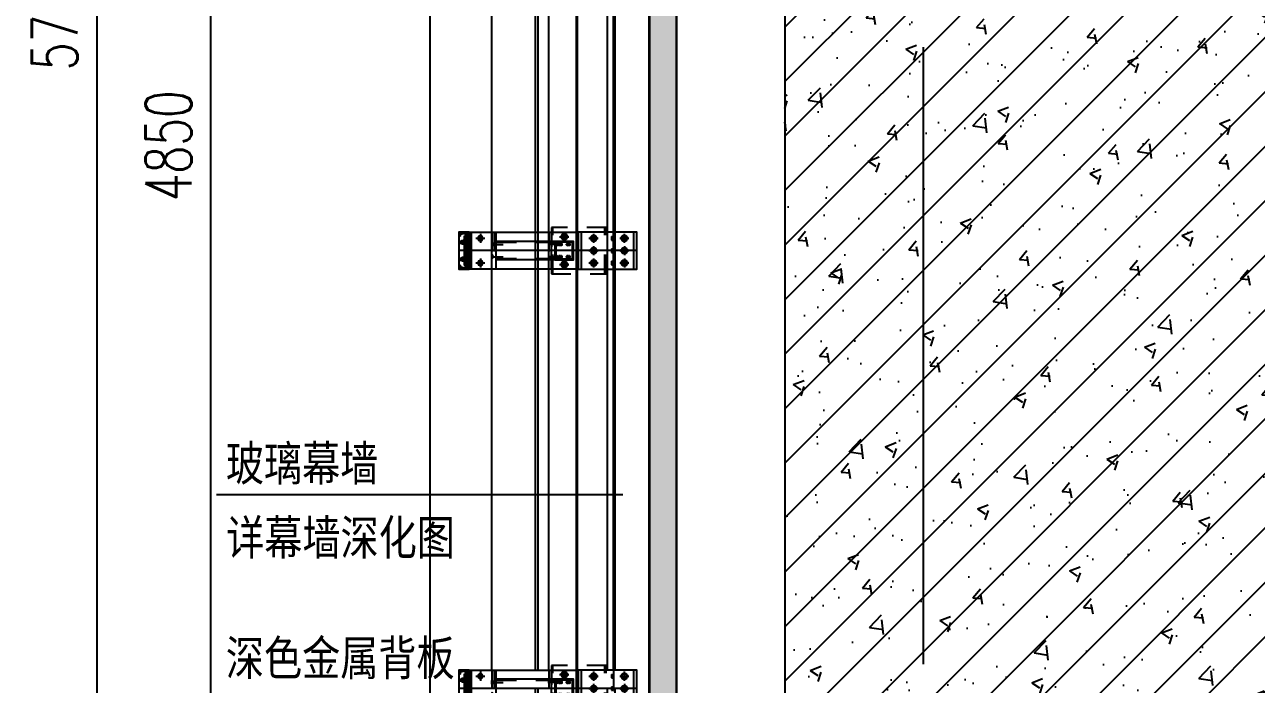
# Model space of a CAD drawing. Header units: millimetres. Extents: x 12351878 to 12381578, y 696206 to 738256.
# Drawn here: x 12373970 to 12377964, y 725312 to 727451 of the extents above; entities that cross this region are included whole.
import ezdxf

# ---------------------------------------------------------------- set-up
doc = ezdxf.new("R2010")
doc.units = ezdxf.units.MM
doc.header["$LTSCALE"] = 1000
for name, pattern in [('CENTER', [50.8, 31.75, -6.35, 6.35, -6.35]), ('CENTER2', [28.575, 19.05, -3.175, 3.175, -3.175]), ('DOTE', [2.42, 2, -0.2, 0.02, -0.2]), ('HIDDEN', [0.125, 0.0625, -0.0625])]:
    doc.linetypes.add(name, pattern=pattern)
for name, color, linetype in [('A-ANNO-DIMS', 3, 'Continuous'), ('A-WALL', 5, 'Continuous'), ('A-WALL-PATT', 8, 'Continuous'), ('ALUM', 1, 'Continuous'), ('DIM_LEAD', 3, 'Continuous'), ('DOTE', 16, 'DOTE'), ('ELASTOMER', 6, 'Continuous'), ('ELASTOMER-V', 241, 'Continuous'), ('ELASTROMER-V', 241, 'Continuous'), ('EXTRUSION-V', 141, 'Continuous'), ('EXTRUSION1', 4, 'Continuous'), ('EXTRUSION2', 133, 'Continuous'), ('FASTENER', 191, 'Continuous'), ('GRID', 8, 'CENTER'), ('INSUL', 8, 'HIDDEN'), ('PUB_TEXT', 7, 'Continuous'), ('SILICONE', 8, 'Continuous'), ('SUS-V', 201, 'Continuous'), ('SYMBOL', 7, 'Continuous'), ('型材断面填充', 254, 'Continuous'), ('铝板断面填充', 14, 'Continuous')]:
    doc.layers.add(name, color=color, linetype=linetype)
doc.styles.add('_TCH_DIM_T3', font='SIMPLEX', dxfattribs={"width": 0.705882, "bigfont": 'GBCBIG'})
doc.styles.add('宋体', font='', dxfattribs={"width": 0.65})
doc.styles.get('宋体').set_extended_font_data('SimSun')
doc.dimstyles.new('_TCH_ARCH&&50', dxfattribs={"dimtxt": 148.75, "dimasz": 50, "dimexe": 125, "dimexo": 150, "dimgap": 63.125, "dimtad": 1, "dimdec": 0, "dimzin": 0, "dimdsep": 46, "dimtxsty": '_TCH_DIM_T3', "dimblk": 'ARCHTICK', "dimcen": 0.09, "dimclrt": 7, "dimazin": 2, "dimtfac": 1, "dimtdec": 0, "dimtix": 1, "dimtmove": 2, "dimatfit": 3, "dimfxl": 0, "dimtolj": 1, "dimtzin": 0, "dimarcsym": 0})

# ---------------------------------------------------------------- blocks, each defined once
blk = doc.blocks.new('*U133')
at = {"linetype": 'CENTER2', "ltscale": 0.5}
blk.add_line((0, 5.7), (0, -13.7), dxfattribs=at)
at = {"color": 0, "linetype": 'ByBlock'}
blk.add_lwpolyline([(-0.7, 2.5), (-1.2, 3.6), (-3, 3.6, 0.414214), (-5.4, 1.2), (-5.4, 0), (5.4, 0), (5.4, 1.2, 0.414214), (3, 3.6), (1.2, 3.6), (0.7, 2.5)], format="xyb", close=True, dxfattribs=at)
blk = doc.blocks.new('*U167')
at = {"layer": 'ELASTOMER-V', "linetype": 'ByBlock'}
h = blk.add_hatch(dxfattribs=at)
h.set_pattern_fill('HONEY', color=256, scale=10, angle=90, style=0)
h.set_pattern_definition([(90, (777.9763, -18948.4055), (-1.082531755, 1.875), [1.25, -2.5]), (210, (777.9763, -18948.4055), (-1.082531755, -1.875), [1.25, -2.5]), (150, (777.9763, -18948.4055), (-2.16506351, -1e-12), [-2.5, 1.25])])
edge = h.paths.add_edge_path()
edge.add_arc((6, 11.7), 6, 0, 360)
at = {"layer": 'SILICONE'}
h = blk.add_hatch(dxfattribs=at)
h.set_pattern_fill('AR-SAND', color=256, angle=90, style=0)
h.set_pattern_definition([(127.5, (777.9763, -18948.4055), (-1.92682377, -0.06299336), [0, -1.52, 0, -1.7, 0, -1.625]), (97.5, (777.9763, -18948.4055), (-2.82214607, 1.7697767), [0, -0.82, 0, -1.37, 0, -0.525]), (57.5, (777.9763, -18949.6355), (-0.00565905, 3.11414186), [0, -0.5, 0, -1.8, 0, -2.35]), (47.5, (777.9763, -18949.6355), (-0.87767556, 3.0061266), [0, -0.25, 0, -1.18, 0, -1.35])])
edge = h.paths.add_edge_path()
edge.add_line((0, 11.7), (0, 0))
edge.add_arc((6, -13.7), 15, 66.3751, 113.6249, ccw=False)
edge.add_line((12, 0), (12, 11.7))
edge.add_arc((6, 11.7), 6, -180, 0, ccw=False)
at = {"layer": '铝板断面填充', "linetype": 'ByBlock'}
h = blk.add_hatch(color=256, dxfattribs=at)
h.dxf.hatch_style = 1
h.paths.add_polyline_path([(3424.2, 2), (3398.4, 2), (14, 2), (14, 22), (1, 22), (1, 20), (12, 20), (12, 0), (3398.4, 0), (3424.2, 0)])
at = {"layer": 'ALUM'}
blk.add_lwpolyline([(3424.2, 2), (3398.4, 2), (14, 2), (14, 22), (1, 22), (1, 20), (12, 20), (12, 0), (3398.4, 0), (3424.2, 0)], close=True, dxfattribs=at)
at = {"layer": 'ELASTOMER'}
blk.add_circle((6, 11.7), 6, dxfattribs=at)
at = {"layer": 'EXTRUSION2'}
blk.add_lwpolyline([(0, 42), (0, 22), (20, 22), (20, 25), (3, 25), (3, 42)], close=True, dxfattribs=at)
at = {"layer": 'SILICONE'}
blk.add_lwpolyline([(0, 11.7), (0, 0), (0, 0, -0.209138), (12, 0), (12, 11.7, -1), (0, 11.7)], format="xyb", dxfattribs=at)
at = {"layer": 'FASTENER', "xscale": -0.8333333333333337, "yscale": 0.8333333333333337, "zscale": 0.8333333333333337}
for p, rotation in [((3, 33.5), 269.9999999999745), ((6.5, 20), 180)]:
    blk.add_blockref('*U133', p, dxfattribs=dict(at, rotation=rotation))
blk = doc.blocks.new('*U166')
at = {"layer": 'INSUL'}
h = blk.add_hatch(dxfattribs=at)
h.set_pattern_fill('保温棉50', color=256, scale=4.298127, angle=90, pattern_type=2)
h.set_pattern_definition([(108.43495, (4.298, -84.82), (-85.962545, 223.502618), [27.1839, -244.6535]), (18.43495, (-81.664, -110.608), (171.92509, 68.770036), [81.5527, -190.2848]), (71.56505, (-4.298, -84.82), (6e-11, 34.385018), [27.1839, -244.6535]), (161.56505, (-4.298, -59.031), (-85.962545, 17.19251), [81.5527, -190.2848])])
h.paths.add_polyline_path([(0, -71.9), (86, -71.9), (86, 3352.2), (0, 3352.2)])
blk.add_lwpolyline([(0, -71.9), (86, -71.9), (86, 3352.2), (0, 3352.2)], close=True, dxfattribs=at)
blk = doc.blocks.new('M10.3')
at = {"color": 0, "linetype": 'ByBlock'}
blk.add_lwpolyline([(-4.6, 8), (-9.2, 0), (-4.6, -8), (4.6, -8), (9.2, 0), (4.6, 8)], close=True, dxfattribs=at)
blk.add_circle((0, 0), 8, dxfattribs=at)
blk = doc.blocks.new('M8.1')
at = {"color": 0, "linetype": 'ByBlock'}
blk.add_lwpolyline([(-3.8, 6.5), (-7.5, 0), (-3.8, -6.5), (3.8, -6.5), (7.5, 0), (3.8, 6.5)], close=True, dxfattribs=at)
for radius in [8, 6.5, 4]:
    blk.add_circle((0, 0), radius, dxfattribs=at)
at = {"color": 0, "linetype": 'HIDDEN'}
blk.add_arc((0, 0), 3, 68.0788, 18.9892, dxfattribs=at)
blk = doc.blocks.new('20211009-LC02')
at = {"layer": '型材断面填充', "linetype": 'ByBlock'}
h = blk.add_hatch(color=256, dxfattribs=at)
edge = h.paths.add_edge_path(flags=16)
edge.add_arc((41, -25.4), 0.5, 0, 69.8287, ccw=False)
edge.add_line((41.5, -25.4), (41.5, -26.5))
edge.add_arc((41, -26.5), 0.5, -90, 0, ccw=False)
edge.add_line((41, -27), (19, -27))
edge.add_arc((19, -26.5), 0.5, 180, 270, ccw=False)
edge.add_line((18.5, -26.5), (18.5, -25.4))
edge.add_arc((19, -25.4), 0.5, 110.1713, 180, ccw=False)
edge.add_arc((17, -20), 5.3, 290.1713, 402.0226)
edge.add_arc((20, -17.3), 1.25, 42.0226, 150)
edge.add_arc((20, -17.3), 1.25, 150, 222.0226)
edge.add_arc((17, -20), 2.8, 38.5196, 42.0226, ccw=False)
edge.add_line((19.2, -18.3), (19.1, -18.3))
edge.add_arc((17, -20), 2.65, 21.4804, 38.5196, ccw=False)
edge.add_line((19.5, -19), (19.6, -19))
edge.add_arc((17, -20), 2.8, -81.4804, 21.4804, ccw=False)
edge.add_line((17.4, -22.8), (17.4, -22.6))
edge.add_arc((17, -20), 2.65, 261.4804, 278.5196, ccw=False)
edge.add_line((16.6, -22.6), (16.6, -22.8))
edge.add_arc((17, -20), 2.8, 158.5196, 261.4804, ccw=False)
edge.add_line((14.4, -19), (14.5, -19))
edge.add_arc((17, -20), 2.65, 141.4804, 158.5196, ccw=False)
edge.add_line((14.9, -18.3), (14.8, -18.3))
edge.add_arc((17, -20), 2.8, 137.9774, 141.4804, ccw=False)
edge.add_arc((14, -17.3), 1.25, 317.9774, 390)
edge.add_arc((14, -17.3), 1.25, 30, 137.9774)
edge.add_arc((17, -20), 5.3, 137.9774, 249.8287)
edge.add_arc((15, -25.4), 0.5, 0, 69.8287, ccw=False)
edge.add_line((15.5, -25.4), (15.5, -26.5))
edge.add_arc((15, -26.5), 0.5, -90, 0, ccw=False)
edge.add_line((15, -27), (3.5, -27))
edge.add_arc((3.5, -26.5), 0.5, 180, 270, ccw=False)
edge.add_line((3, -26.5), (3, 26.5))
edge.add_arc((3.5, 26.5), 0.5, 90, 180, ccw=False)
edge.add_line((3.5, 27), (15, 27))
edge.add_arc((15, 26.5), 0.5, 0, 90, ccw=False)
edge.add_line((15.5, 26.5), (15.5, 25.4))
edge.add_arc((15, 25.4), 0.5, 290.1713, 360, ccw=False)
edge.add_arc((17, 20), 5.3, 110.1713, 222.0226)
edge.add_arc((14, 17.3), 1.25, 222.0226, 330)
edge.add_arc((14, 17.3), 1.25, 330, 402.0226)
edge.add_arc((17, 20), 2.8, 218.5196, 222.0226, ccw=False)
edge.add_line((14.8, 18.3), (14.9, 18.3))
edge.add_arc((17, 20), 2.65, 201.4804, 218.5196, ccw=False)
edge.add_line((14.5, 19), (14.4, 19))
edge.add_arc((17, 20), 2.8, 98.5196, 201.4804, ccw=False)
edge.add_line((16.6, 22.8), (16.6, 22.6))
edge.add_arc((17, 20), 2.65, 81.4804, 98.5196, ccw=False)
edge.add_line((17.4, 22.6), (17.4, 22.8))
edge.add_arc((17, 20), 2.8, -21.4804, 81.4804, ccw=False)
edge.add_line((19.6, 19), (19.5, 19))
edge.add_arc((17, 20), 2.65, 321.4804, 338.5196, ccw=False)
edge.add_line((19.1, 18.3), (19.2, 18.3))
edge.add_arc((17, 20), 2.8, 317.9774, 321.4804, ccw=False)
edge.add_arc((20, 17.3), 1.25, 137.9774, 210)
edge.add_arc((20, 17.3), 1.25, 210, 317.9774)
edge.add_arc((17, 20), 5.3, 317.9774, 429.8287)
edge.add_arc((19, 25.4), 0.5, 180, 249.8287, ccw=False)
edge.add_line((18.5, 25.4), (18.5, 26.5))
edge.add_arc((19, 26.5), 0.5, 90, 180, ccw=False)
edge.add_line((19, 27), (41, 27))
edge.add_arc((41, 26.5), 0.5, 0, 90, ccw=False)
edge.add_line((41.5, 26.5), (41.5, 25.4))
edge.add_arc((41, 25.4), 0.5, -69.8287, 0, ccw=False)
edge.add_arc((43, 20), 5.3, 110.1713, 222.0226)
edge.add_arc((40, 17.3), 1.25, 222.0226, 330)
edge.add_arc((40, 17.3), 1.25, 330, 402.0226)
edge.add_arc((43, 20), 2.8, 218.5196, 222.0226, ccw=False)
edge.add_line((40.8, 18.3), (40.9, 18.3))
edge.add_arc((43, 20), 2.65, 201.4804, 218.5196, ccw=False)
edge.add_line((40.5, 19), (40.4, 19))
edge.add_arc((43, 20), 2.8, 98.5196, 201.4804, ccw=False)
edge.add_line((42.6, 22.8), (42.6, 22.6))
edge.add_arc((43, 20), 2.65, 81.4804, 98.5196, ccw=False)
edge.add_line((43.4, 22.6), (43.4, 22.8))
edge.add_arc((43, 20), 2.8, -21.4804, 81.4804, ccw=False)
edge.add_line((45.6, 19), (45.5, 19))
edge.add_arc((43, 20), 2.65, 321.4804, 338.5196, ccw=False)
edge.add_line((45.1, 18.3), (45.2, 18.3))
edge.add_arc((43, 20), 2.8, 317.9774, 321.4804, ccw=False)
edge.add_arc((46, 17.3), 1.25, 137.9774, 210)
edge.add_arc((46, 17.3), 1.25, 210, 317.9774)
edge.add_arc((43, 20), 5.3, 317.9774, 429.8287)
edge.add_arc((45, 25.4), 0.5, 180, 249.8287, ccw=False)
edge.add_line((44.5, 25.4), (44.5, 26.5))
edge.add_arc((45, 26.5), 0.5, 90, 180, ccw=False)
edge.add_line((45, 27), (56.5, 27))
edge.add_arc((56.5, 26.5), 0.5, 0, 90, ccw=False)
edge.add_line((57, 26.5), (57, -26.5))
edge.add_arc((56.5, -26.5), 0.5, -90, 0, ccw=False)
edge.add_line((56.5, -27), (45, -27))
edge.add_arc((45, -26.5), 0.5, 180, 270, ccw=False)
edge.add_line((44.5, -26.5), (44.5, -25.4))
edge.add_arc((45, -25.4), 0.5, 110.1713, 180, ccw=False)
edge.add_arc((43, -20), 5.3, 290.1713, 402.0226)
edge.add_arc((46, -17.3), 1.25, 42.0226, 150)
edge.add_arc((46, -17.3), 1.25, 150, 222.0226)
edge.add_arc((43, -20), 2.8, 38.5196, 42.0226, ccw=False)
edge.add_line((45.2, -18.3), (45.1, -18.3))
edge.add_arc((43, -20), 2.65, 21.4804, 38.5196, ccw=False)
edge.add_line((45.5, -19), (45.6, -19))
edge.add_arc((43, -20), 2.8, -81.4804, 21.4804, ccw=False)
edge.add_line((43.4, -22.8), (43.4, -22.6))
edge.add_arc((43, -20), 2.65, 261.4804, 278.5196, ccw=False)
edge.add_line((42.6, -22.6), (42.6, -22.8))
edge.add_arc((43, -20), 2.8, 158.5196, 261.4804, ccw=False)
edge.add_line((40.4, -19), (40.5, -19))
edge.add_arc((43, -20), 2.65, 141.4804, 158.5196, ccw=False)
edge.add_line((40.9, -18.3), (40.8, -18.3))
edge.add_arc((43, -20), 2.8, 137.9774, 141.4804, ccw=False)
edge.add_arc((40, -17.3), 1.25, 317.9774, 390)
edge.add_arc((40, -17.3), 1.25, 30, 137.9774)
edge.add_arc((43, -20), 5.3, 137.9774, 249.8287)
h.paths.add_polyline_path([(0, 30), (60, 30), (60, -30), (0, -30)])
at = {"color": 0, "linetype": 'ByBlock'}
blk.add_lwpolyline([(0, 30), (60, 30), (60, -30), (0, -30)], close=True, dxfattribs=at)
blk.add_lwpolyline([(41.2, -25, -0.314477), (41.5, -25.4), (41.5, -26.5, -0.414214), (41, -27), (19, -27, -0.414214), (18.5, -26.5), (18.5, -25.4, -0.314477), (18.8, -25, 0.530878), (20.9, -16.5, 0.509401), (18.9, -16.7, 0.325029), (19.1, -18.1, -0.015286), (19.2, -18.3), (19.1, -18.3, -0.074485), (19.5, -19), (19.6, -19, -0.482132), (17.4, -22.8), (17.4, -22.6, -0.074485), (16.6, -22.6), (16.6, -22.8, -0.482132), (14.4, -19), (14.5, -19, -0.074485), (14.9, -18.3), (14.8, -18.3, -0.015286), (14.9, -18.1, 0.325029), (15.1, -16.7, 0.509401), (13.1, -16.5, 0.530878), (15.2, -25, -0.314477), (15.5, -25.4), (15.5, -26.5, -0.414214), (15, -27), (3.5, -27, -0.414214), (3, -26.5), (3, 26.5, -0.414214), (3.5, 27), (15, 27, -0.414214), (15.5, 26.5), (15.5, 25.4, -0.314477), (15.2, 25, 0.530878), (13.1, 16.5, 0.509401), (15.1, 16.7, 0.325029), (14.9, 18.1, -0.015286), (14.8, 18.3), (14.9, 18.3, -0.074485), (14.5, 19), (14.4, 19, -0.482132), (16.6, 22.8), (16.6, 22.6, -0.074485), (17.4, 22.6), (17.4, 22.8, -0.482132), (19.6, 19), (19.5, 19, -0.074485), (19.1, 18.3), (19.2, 18.3, -0.015286), (19.1, 18.1, 0.325029), (18.9, 16.7, 0.509401), (20.9, 16.5, 0.530878), (18.8, 25, -0.314477), (18.5, 25.4), (18.5, 26.5, -0.414214), (19, 27), (41, 27, -0.414214), (41.5, 26.5), (41.5, 25.4, -0.314477), (41.2, 25, 0.530878), (39.1, 16.5, 0.509401), (41.1, 16.7, 0.325029), (40.9, 18.1, -0.015286), (40.8, 18.3), (40.9, 18.3, -0.074485), (40.5, 19), (40.4, 19, -0.482132), (42.6, 22.8), (42.6, 22.6, -0.074485), (43.4, 22.6), (43.4, 22.8, -0.482132), (45.6, 19), (45.5, 19, -0.074485), (45.1, 18.3), (45.2, 18.3, -0.015286), (45.1, 18.1, 0.325029), (44.9, 16.7, 0.509401), (46.9, 16.5, 0.530878), (44.8, 25, -0.314477), (44.5, 25.4), (44.5, 26.5, -0.414214), (45, 27), (56.5, 27, -0.414214), (57, 26.5), (57, -26.5, -0.414214), (56.5, -27), (45, -27, -0.414214), (44.5, -26.5), (44.5, -25.4, -0.314477), (44.8, -25, 0.530878), (46.9, -16.5, 0.509401), (44.9, -16.7, 0.325029), (45.1, -18.1, -0.015286), (45.2, -18.3), (45.1, -18.3, -0.074485), (45.5, -19), (45.6, -19, -0.482132), (43.4, -22.8), (43.4, -22.6, -0.074485), (42.6, -22.6), (42.6, -22.8, -0.482132), (40.4, -19), (40.5, -19, -0.074485), (40.9, -18.3), (40.8, -18.3, -0.015286), (40.9, -18.1, 0.325029), (41.1, -16.7, 0.509401), (39.1, -16.5, 0.530878)], format="xyb", close=True, dxfattribs=at)
blk = doc.blocks.new('*U108')
at = {"linetype": 'CENTER2', "ltscale": 0.5}
blk.add_line((0, 5.7), (0, -26.6), dxfattribs=at)
at = {"color": 0, "linetype": 'ByBlock'}
blk.add_lwpolyline([(-0.7, 2.5), (-1.2, 3.6), (-3, 3.6, 0.414214), (-5.4, 1.2), (-5.4, 0), (5.4, 0), (5.4, 1.2, 0.414214), (3, 3.6), (1.2, 3.6), (0.7, 2.5)], format="xyb", close=True, dxfattribs=at)
blk = doc.blocks.new('*U109')
at = {"linetype": 'CENTER2', "ltscale": 0.5}
blk.add_line((0, 0), (0, -36.6), dxfattribs=at)
at = {"color": 0, "linetype": 'ByBlock'}
for p, q in [((6, -0.3), (-6, -0.3)), ((-3, -3.3), (3, -3.3)), ((-2.3, -0.3), (-2.3, -2.2)), ((-2.3, -2.2), (0, -3.3)), ((-1.2, -0.3), (-1.2, -2.2)), ((2.3, -2.2), (0, -3.3)), ((1.2, -0.3), (1.2, -2.2)), ((2.3, -0.3), (2.3, -2.2))]:
    blk.add_line(p, q, dxfattribs=at)
blk.add_lwpolyline([(-3, -3.3), (-3, -3.3), (-6, -0.3), (-6, 0), (6, 0), (6, -0.3), (3, -3.3), (3, -3.3)], dxfattribs=at)
for centre, radius, start, end in [((-1.7, -0.7), 1.66, 249.6049, 290.3951), ((0, 1.2), 3.63, 251.4717, 288.5283), ((1.7, -0.7), 1.66, 249.6049, 290.3951)]:
    blk.add_arc(centre, radius, start, end, dxfattribs=at)
blk = doc.blocks.new('M6.2')
at = {"color": 0, "linetype": 'ByBlock'}
for p, q in [((-5.8, 3.2), (-5.8, 0)), ((-5.8, 0), (5.8, 0)), ((-4.3, 4), (4.3, 4)), ((-2.9, 3.2), (-2.9, 0)), ((2.9, 3.2), (2.9, 0)), ((5.8, 3.2), (5.8, 0))]:
    blk.add_line(p, q, dxfattribs=at)
for centre, radius, start, end in [((-4.3, 2.3), 1.7, 32.0046, 147.9954), ((0, -1.6), 5.61, 59.0209, 120.9791), ((4.3, 2.3), 1.7, 32.0046, 147.9954)]:
    blk.add_arc(centre, radius, start, end, dxfattribs=at)
blk = doc.blocks.new('M6.7')
at = {"color": 0, "linetype": 'ByBlock'}
for p, q in [((-5.8, 8.5), (-5.8, 4)), ((-4.3, 9.3), (4.3, 9.3)), ((-4.3, 3.2), (4.3, 3.2)), ((-3, 14), (-2, 15)), ((-3, 14), (-3, 9.3)), ((-3, 14), (3, 14)), ((-2.9, 8.5), (-2.9, 4)), ((2, 15), (-2, 15)), ((-1.2, 1.6), (0, 3.2)), ((0, 1.6), (1.2, 3.2)), ((2, 15), (3, 14)), ((2.9, 8.5), (2.9, 4)), ((3, 14), (3, 9.3)), ((5.8, 8.5), (5.8, 4))]:
    blk.add_line(p, q, dxfattribs=at)
at = {"color": 0, "linetype": 'HIDDEN'}
for p, q in [((-2, 15), (-2, 9.3)), ((2, 15), (2, 9.3))]:
    blk.add_line(p, q, dxfattribs=at)
at = {"color": 0, "linetype": 'ByBlock'}
for points in [[(-6, 1.6), (6, 1.6), (6, 0), (-6, 0), (-6, 1.6)], [(-4.6, 3.2), (4.6, 3.2), (4.6, 1.6), (-4.6, 1.6), (-4.6, 3.2)]]:
    blk.add_lwpolyline(points, dxfattribs=at)
for centre, radius, start, end in [((-4.3, 7.6), 1.7, 32.0046, 147.9954), ((-4.3, 4.9), 1.7, 212.0046, 327.9954), ((0, 3.7), 5.61, 59.0209, 120.9791), ((0, 8.8), 5.61, 239.0209, 300.9791), ((4.3, 7.6), 1.7, 32.0046, 147.9954), ((4.3, 4.9), 1.7, 212.0046, 327.9954)]:
    blk.add_arc(centre, radius, start, end, dxfattribs=at)
blk = doc.blocks.new('*U99')
at = {"layer": 'GRID'}
blk.add_line((0, -6.6), (0, 33.2), dxfattribs=at)
at = {"color": 0, "linetype": 'ByBlock'}
blk.add_blockref('M6.7', (0, 15.5), dxfattribs=at)
at = {"color": 0, "linetype": 'ByBlock', "xscale": -1, "rotation": 180}
blk.add_blockref('M6.2', (0, 0), dxfattribs=at)
blk = doc.blocks.new('20221223-AZM01')
at = {"layer": '型材断面填充', "linetype": 'ByBlock'}
h = blk.add_hatch(color=256, dxfattribs=at)
edge = h.paths.add_edge_path()
edge.add_arc((-552.1, -59.7), 0.3, 270, 360)
edge.add_line((-551.8, -59.7), (-551.8, -58.8))
edge.add_arc((-552.3, -58.8), 0.5, 0, 70)
edge.add_line((-552.1, -58.4), (-554.4, -57.5))
edge.add_arc((-554.5, -57.7), 0.2, 70, 90)
edge.add_line((-554.5, -57.5), (-555.1, -57.5))
edge.add_arc((-555.1, -58), 0.5, 90, 135)
edge.add_line((-555.4, -57.6), (-556.2, -58.4))
edge.add_arc((-556.4, -58.3), 0.2, 270, 315, ccw=False)
edge.add_line((-556.4, -58.5), (-563.8, -58.5))
edge.add_arc((-563.8, -58.7), 0.2, 90, 118.955)
edge.add_arc((-564.4, -57.7), 1, 241.045, 298.955, ccw=False)
edge.add_arc((-565, -58.7), 0.2, 61.045, 90)
edge.add_line((-565, -58.5), (-574.8, -58.5))
edge.add_arc((-574.8, -58), 0.5, 180, 270, ccw=False)
edge.add_line((-575.3, -58), (-575.3, -49.3))
edge.add_arc((-574.8, -49.3), 0.5, 90, 180, ccw=False)
edge.add_line((-574.8, -48.8), (-572.8, -48.8))
edge.add_line((-572.8, -48.8), (-571.8, -48.3))
edge.add_arc((-572.3, -48.3), 0.5, 0, 90)
edge.add_line((-572.3, -47.8), (-574.8, -47.8))
edge.add_arc((-574.8, -47.3), 0.5, 180, 270, ccw=False)
edge.add_line((-575.3, -47.3), (-575.3, 47.3))
edge.add_arc((-574.8, 47.3), 0.5, 90, 180, ccw=False)
edge.add_line((-574.8, 47.8), (-572.3, 47.8))
edge.add_arc((-572.3, 48.3), 0.5, 270, 360)
edge.add_line((-571.8, 48.3), (-572.8, 48.8))
edge.add_line((-572.8, 48.8), (-574.8, 48.8))
edge.add_arc((-574.8, 49.3), 0.5, 180, 270, ccw=False)
edge.add_line((-575.3, 49.3), (-575.3, 58))
edge.add_arc((-574.8, 58), 0.5, 90, 180, ccw=False)
edge.add_line((-574.8, 58.5), (-565, 58.5))
edge.add_arc((-565, 58.7), 0.2, 270, 298.955)
edge.add_arc((-564.4, 57.6), 1, 61.045, 118.955, ccw=False)
edge.add_arc((-563.8, 58.7), 0.2, 241.045, 270)
edge.add_line((-563.8, 58.5), (-556.4, 58.5))
edge.add_arc((-556.4, 58.3), 0.2, 45, 90, ccw=False)
edge.add_line((-556.2, 58.4), (-555.4, 57.6))
edge.add_arc((-555.1, 58), 0.5, 225, 270)
edge.add_line((-555.1, 57.5), (-554.5, 57.5))
edge.add_arc((-554.5, 57.7), 0.2, 270, 290)
edge.add_line((-554.4, 57.5), (-552.1, 58.4))
edge.add_arc((-552.3, 58.8), 0.5, 290, 360)
edge.add_line((-551.8, 58.8), (-551.8, 59.7))
edge.add_arc((-552.1, 59.7), 0.3, 0, 90)
edge.add_line((-552.1, 60), (-576.8, 60))
edge.add_line((-576.8, 60), (-576.8, -60))
edge.add_line((-576.8, -60), (-552.1, -60))
h = blk.add_hatch(color=256, dxfattribs=at)
edge = h.paths.add_edge_path()
edge.add_line((-553.8, 57.5), (-552.4, 58))
edge.add_arc((-552.3, 57.6), 0.5, 0, 110, ccw=False)
edge.add_line((-551.8, 57.6), (-551.8, -57.6))
edge.add_arc((-552.3, -57.6), 0.5, -110, 0, ccw=False)
edge.add_line((-552.4, -58), (-553.8, -57.5))
edge.add_arc((-554, -58), 0.5, 70, 90)
edge.add_line((-554, -57.5), (-555.1, -57.5))
edge.add_arc((-555.1, -58), 0.5, 90, 135)
edge.add_line((-555.4, -57.6), (-555.8, -58.1))
edge.add_arc((-556.2, -57.7), 0.5, 270, 315, ccw=False)
edge.add_line((-556.2, -58.2), (-557.4, -58.2))
edge.add_arc((-557.4, -57.7), 0.5, 251.8948, 270, ccw=False)
edge.add_line((-557.5, -58.2), (-574.4, -52.7))
edge.add_arc((-574.3, -52.2), 0.5, 180, 251.8948, ccw=False)
edge.add_line((-574.8, -52.2), (-574.8, -49.3))
edge.add_arc((-574.3, -49.3), 0.5, 90, 180, ccw=False)
edge.add_line((-574.3, -48.8), (-573.3, -48.8))
edge.add_arc((-573.3, -49.1), 0.263, -90, 90, ccw=False)
edge.add_line((-573.3, -49.4), (-573.3, -51.1))
edge.add_arc((-572.8, -51.1), 0.5, 180, 251.8948)
edge.add_line((-572.9, -51.6), (-559.4, -56))
edge.add_arc((-559.3, -55.5), 0.5, 251.8948, 270)
edge.add_line((-559.3, -56), (-555.3, -56))
edge.add_arc((-555.3, -55.5), 0.5, 270, 360)
edge.add_line((-554.8, -55.5), (-554.8, 55.5))
edge.add_arc((-555.3, 55.5), 0.5, 0, 90)
edge.add_line((-555.3, 56), (-559.3, 56))
edge.add_arc((-559.3, 55.5), 0.5, 90, 108.0973)
edge.add_line((-559.4, 56), (-573.3, 51.5))
edge.add_line((-573.3, 51.5), (-573.3, 49.4))
edge.add_arc((-573.3, 49.1), 0.263, -90, 90, ccw=False)
edge.add_line((-573.3, 48.8), (-574.3, 48.8))
edge.add_arc((-574.3, 49.3), 0.5, 180, 270, ccw=False)
edge.add_line((-574.8, 49.3), (-574.8, 52.5))
edge.add_line((-574.8, 52.5), (-557.5, 58.2))
edge.add_arc((-557.4, 57.7), 0.5, 90, 108.0973, ccw=False)
edge.add_line((-557.4, 58.2), (-556.2, 58.2))
edge.add_arc((-556.2, 57.7), 0.5, 45, 90, ccw=False)
edge.add_line((-555.8, 58.1), (-555.4, 57.6))
edge.add_arc((-555.1, 58), 0.5, 225, 270)
edge.add_line((-555.1, 57.5), (-554, 57.5))
edge.add_arc((-554, 58), 0.5, 270, 290)
for points in [[(-550.8, -60), (-542.8, -60), (-542.8, 60), (-550.8, 60)], [(-537.3, 60), (-536.3, 60), (-536.3, -60), (-537.3, -60)]]:
    blk.add_hatch(color=256, dxfattribs=at).paths.add_polyline_path(points)
at = {"layer": 'ELASTROMER-V'}
for p, q in [((-550.8, 60, 0), (-551.8, 60, 0)), ((-551.8, 60, 0), (-551.8, -60, 0)), ((-550.8, -60, 0), (-550.8, 60, 0)), ((-551.8, -60, 0), (-550.8, -60, 0))]:
    blk.add_line(p, q, dxfattribs=at)
at = {"layer": 'EXTRUSION-V', "linetype": 'HIDDEN'}
for p, q in [((-470, 60, 0), (-470, -60, 0)), ((-462, 60, 0), (-462, -60, 0)), ((-328.1, -60, 0), (-328.1, 60, 0)), ((-320, -60, 0), (-320, 60, 0)), ((-285, 60, 0), (-285, -60, 0)), ((-95, -60), (-95, 60)), ((-75, 60, 0), (-75, -60, 0)), ((-70, -60, 0), (-70, 60)), ((-265, 26.5, 0), (-457, 26.5, 0)), ((-265, -26.5, 0), (-457, -26.5, 0))]:
    blk.add_line(p, q, dxfattribs=at)
at = {"layer": 'EXTRUSION-V'}
for p, q in [((-457, 60, 0), (-457, -60, 0)), ((-277.5, 60, 0), (-277.5, -60, 0)), ((-265, 30, 0), (-457, 30, 0)), ((-265, -30, 0), (-457, -30, 0))]:
    blk.add_line(p, q, dxfattribs=at)
at = {"layer": 'EXTRUSION-V', "elevation": 0}
blk.add_lwpolyline([(-542.8, 60), (-195, 60), (-195, -60), (-542.8, -60)], dxfattribs=at)
at = {"layer": 'EXTRUSION1'}
blk.add_line((-550.8, 60, 0), (-550.8, -60, 0), dxfattribs=at)
at = {"layer": 'EXTRUSION1', "elevation": 0}
blk.add_lwpolyline([(-552.1, -60, 0.414214), (-551.8, -59.7), (-551.8, -58.8, 0.315299), (-552.1, -58.4), (-554.4, -57.5, 0.087489), (-554.5, -57.5), (-555.1, -57.5, 0.198912), (-555.4, -57.6), (-556.2, -58.4, -0.198912), (-556.4, -58.5), (-563.8, -58.5, 0.127017), (-563.9, -58.5, -0.258199), (-564.9, -58.5, 0.127017), (-565, -58.5), (-574.8, -58.5, -0.414214), (-575.3, -58), (-575.3, -49.3, -0.414214), (-574.8, -48.8), (-572.8, -48.8), (-571.8, -48.3), (-571.8, -48.3, 0.414214), (-572.3, -47.8), (-574.8, -47.8, -0.414214), (-575.3, -47.3), (-575.3, 47.3, -0.414214), (-574.8, 47.8), (-572.3, 47.8, 0.414214), (-571.8, 48.3), (-572.8, 48.8), (-574.8, 48.8, -0.414214), (-575.3, 49.3), (-575.3, 58, -0.414214), (-574.8, 58.5), (-565, 58.5, 0.127017), (-564.9, 58.5, -0.258199), (-563.9, 58.5, 0.127017), (-563.8, 58.5), (-556.4, 58.5, -0.198912), (-556.2, 58.4), (-555.4, 57.6, 0.198912), (-555.1, 57.5), (-554.5, 57.5, 0.087489), (-554.4, 57.5), (-552.1, 58.4, 0.315299), (-551.8, 58.8), (-551.8, 59.7, 0.414214), (-552.1, 60), (-576.8, 60), (-576.8, -60)], format="xyb", close=True, dxfattribs=at)
for points in [[(-550.8, -60), (-542.8, -60), (-542.8, 60), (-550.8, 60)], [(-537.3, 60), (-536.3, 60), (-536.3, -60), (-537.3, -60)]]:
    blk.add_lwpolyline(points, close=True, dxfattribs=at)
at = {"layer": 'EXTRUSION2'}
for p, q in [((-180, 60, 0), (-180, -60)), ((-10, 60, 0), (-10, -60))]:
    blk.add_line(p, q, dxfattribs=at)
at = {"layer": 'EXTRUSION2', "elevation": 0}
blk.add_lwpolyline([(-553.8, 57.5), (-552.4, 58, -0.520567), (-551.8, 57.6), (-551.8, -57.6, -0.520567), (-552.4, -58), (-553.8, -57.5, 0.087489), (-554, -57.5), (-555.1, -57.5, 0.198912), (-555.4, -57.6), (-555.8, -58.1, -0.198912), (-556.2, -58.2), (-557.4, -58.2, -0.079164), (-557.5, -58.2), (-574.4, -52.7, -0.324412), (-574.8, -52.2), (-574.8, -49.3, -0.414214), (-574.3, -48.8), (-573.3, -48.8, -1), (-573.3, -49.4), (-573.3, -51.1, 0.324412), (-572.9, -51.6), (-559.4, -56, 0.079164), (-559.3, -56), (-555.3, -56, 0.414214), (-554.8, -55.5), (-554.8, 55.5, 0.414214), (-555.3, 56), (-559.3, 56, 0.079129), (-559.4, 56), (-573.3, 51.5), (-573.3, 49.4, -1), (-573.3, 48.8), (-574.3, 48.8, -0.414214), (-574.8, 49.3), (-574.8, 52.5), (-557.5, 58.2, -0.079129), (-557.4, 58.2), (-556.2, 58.2, -0.198912), (-555.8, 58.1), (-555.4, 57.6, 0.198912), (-555.1, 57.5), (-554, 57.5, 0.087489)], format="xyb", close=True, dxfattribs=at)
blk.add_lwpolyline([(-558.3, 47.5), (-554.8, 47.5), (-554.8, -47.5), (-558.3, -47.5)], close=True, dxfattribs=at)
at = {"layer": 'EXTRUSION2'}
blk.add_lwpolyline([(-190, -60), (0, -60), (0, 60), (-190, 60)], close=True, dxfattribs=at)
at = {"layer": 'FASTENER', "linetype": 'HIDDEN'}
for p, q in [((-82.2, 44.3, 0), (-82.2, 35.7, 0)), ((-81.4, 45.8, 0), (-78.2, 45.8, 0)), ((-81.4, 42.9, 0), (-78.2, 42.9, 0)), ((-78.2, 45.8, 0), (-78.2, 34.2, 0)), ((-76.6, 41.2, 0), (-78.2, 40, 0)), ((-76.6, 40, 0), (-78.2, 38.8, 0)), ((-82.2, 4.3, 0), (-82.2, -4.3, 0)), ((-81.4, 37.1, 0), (-78.2, 37.1, 0)), ((-81.4, 34.2, 0), (-78.2, 34.2, 0)), ((-81.4, 5.8, 0), (-78.2, 5.8, 0)), ((-81.4, 2.9, 0), (-78.2, 2.9, 0)), ((-78.2, 5.8, 0), (-78.2, -5.8, 0)), ((-76.6, 1.2, 0), (-78.2, 0, 0)), ((-76.6, 0, 0), (-78.2, -1.2, 0)), ((-82.2, -35.7, 0), (-82.2, -44.3, 0)), ((-81.4, -2.9, 0), (-78.2, -2.9, 0)), ((-81.4, -5.8, 0), (-78.2, -5.8, 0)), ((-81.4, -34.2, 0), (-78.2, -34.2, 0)), ((-81.4, -37.1, 0), (-78.2, -37.1, 0)), ((-78.2, -34.2, 0), (-78.2, -45.8, 0)), ((-76.6, -38.8, 0), (-78.2, -40, 0)), ((-81.4, -42.9, 0), (-78.2, -42.9, 0)), ((-81.4, -45.8, 0), (-78.2, -45.8, 0)), ((-76.6, -40, 0), (-78.2, -41.2, 0))]:
    blk.add_line(p, q, dxfattribs=at)
at = {"layer": 'FASTENER', "elevation": 0}
for points in [[(-239.6, 53), (-244.2, 45), (-239.6, 37), (-230.4, 37), (-225.8, 45), (-230.4, 53)], [(-144.6, 32), (-149.2, 40), (-144.6, 48), (-135.4, 48), (-130.8, 40), (-135.4, 32)], [(-144.6, -8), (-149.2, 0), (-144.6, 8), (-135.4, 8), (-130.8, 0), (-135.4, -8)], [(-239.6, -53), (-244.2, -45), (-239.6, -37), (-230.4, -37), (-225.8, -45), (-230.4, -53)], [(-144.6, -48), (-149.2, -40), (-144.6, -32), (-135.4, -32), (-130.8, -40), (-135.4, -48)]]:
    blk.add_lwpolyline(points, close=True, dxfattribs=at)
at = {"layer": 'FASTENER', "linetype": 'HIDDEN', "elevation": 0}
for points in [[(-78.2, 44.7), (-78.2, 35.3), (-76.6, 35.3), (-76.6, 44.7), (-78.2, 44.7)], [(-76.6, 46), (-76.6, 34), (-75, 34), (-75, 46), (-76.6, 46)], [(-78.2, 4.7), (-78.2, -4.7), (-76.6, -4.7), (-76.6, 4.7), (-78.2, 4.7)], [(-76.6, 6), (-76.6, -6), (-75, -6), (-75, 6), (-76.6, 6)], [(-78.2, -35.3), (-78.2, -44.7), (-76.6, -44.7), (-76.6, -35.3), (-78.2, -35.3)], [(-76.6, -34), (-76.6, -46), (-75, -46), (-75, -34), (-76.6, -34)]]:
    blk.add_lwpolyline(points, dxfattribs=at)
at = {"layer": 'FASTENER'}
for centre, radius in [((-235, 45, 0), 10), ((-235, 45, 0), 8), ((-235, 45, 0), 5), ((-140, 40, 0), 10), ((-140, 40, 0), 8), ((-140, 40, 0), 5), ((-40, 40, 0), 10), ((-140, 0, 0), 10), ((-140, 0, 0), 8), ((-140, 0, 0), 5), ((-40, 0, 0), 10), ((-235, -45, 0), 10), ((-235, -45, 0), 8), ((-140, -40, 0), 10), ((-140, -40, 0), 8), ((-140, -40, 0), 5), ((-40, -40, 0), 10), ((-235, -45, 0), 5)]:
    blk.add_circle(centre, radius, dxfattribs=at)
at = {"layer": 'FASTENER', "linetype": 'HIDDEN'}
for centre, radius, start, end in [((-235, 45, 0), 4, 162, 104.7572), ((-140, 40, 0), 4, 255.2428, 198), ((-80.5, 44.3, 0), 1.7, 122.0046, 237.9954), ((-76.6, 40, 0), 5.61, 149.0209, 210.9791), ((-140, 0, 0), 4, 255.2428, 198), ((-80.5, 35.7, 0), 1.7, 122.0046, 237.9954), ((-80.5, 4.3, 0), 1.7, 122.0046, 237.9954), ((-76.6, 0, 0), 5.61, 149.0209, 210.9791), ((-140, -40, 0), 4, 255.2428, 198), ((-80.5, -4.3, 0), 1.7, 122.0046, 237.9954), ((-80.5, -35.7, 0), 1.7, 122.0046, 237.9954), ((-76.6, -40, 0), 5.61, 149.0209, 210.9791), ((-235, -45, 0), 4, 255.2428, 198), ((-80.5, -44.3, 0), 1.7, 122.0046, 237.9954)]:
    blk.add_arc(centre, radius, start, end, dxfattribs=at)
at = {"layer": 'GRID'}
for p, q in [((-521.7, 40, 0), (-492, 40, 0)), ((-506.9, 54.8, 0), (-506.9, 25.2, 0)), ((-249.8, 45, 0), (-220.2, 45, 0)), ((-235, 30.2, 0), (-235, 59.8, 0)), ((-154.8, 40, 0), (-125.2, 40, 0)), ((-140, 54.8, 0), (-140, 25.2, 0)), ((-54.8, 40, 0), (-25.2, 40, 0)), ((-40, 25.2, 0), (-40, 54.8, 0)), ((0, 0), (-576.8, 0, 0)), ((-154.8, 0, 0), (-125.2, 0, 0)), ((-140, 14.8, 0), (-140, -14.8, 0)), ((-54.8, 0, 0), (-25.2, 0, 0)), ((-40, 14.8, 0), (-40, -14.8, 0)), ((-506.9, -25.2, 0), (-506.9, -54.8, 0)), ((-235, -30.2, 0), (-235, -59.8, 0)), ((-140, -25.2, 0), (-140, -54.8, 0)), ((-40, -25.2, 0), (-40, -54.8, 0)), ((-521.7, -40, 0), (-492, -40, 0)), ((-249.8, -45, 0), (-220.2, -45, 0)), ((-154.8, -40, 0), (-125.2, -40, 0)), ((-54.8, -40, 0), (-25.2, -40, 0))]:
    blk.add_line(p, q, dxfattribs=at)
at = {"layer": 'SUS-V', "linetype": 'HIDDEN'}
for p, q in [((-272, -75), (-272, 75)), ((-103, -75), (-103, 75))]:
    blk.add_line(p, q, dxfattribs=at)
blk.add_lwpolyline([(-276, -75), (-99, -75), (-99, 75), (-276, 75)], close=True, dxfattribs=at)
at = {"layer": 'EXTRUSION1', "xscale": -1, "rotation": 180}
blk.add_blockref('20211009-LC02', (-265, 0, 0), dxfattribs=at)
at = {"layer": 'FASTENER', "xscale": -1}
for name, p, rotation in [('M8.1', (-506.9, 40, 0), 180), ('*U108', (-262, 20, 0), 270), ('M10.3', (-40, 0, 0), 270), ('*U99', (-542.8, -27.5, 0), 89.99999999995971), ('M8.1', (-506.9, -40, 0), 180), ('*U109', (-469.3, -20, 0), 90), ('*U108', (-262, -20, 0), 270), ('M10.3', (-40, -40, 0), 270)]:
    blk.add_blockref(name, p, dxfattribs=dict(at, rotation=rotation))
at = {"layer": 'FASTENER'}
for name, p, rotation in [('M10.3', (-40, 40, 0), 270), ('*U99', (-542.8, 27.5, 0), 90), ('*U109', (-469.3, 20, 0), 90)]:
    blk.add_blockref(name, p, dxfattribs=dict(at, rotation=rotation))
blk = doc.blocks.new('gyqs05')
at = {"layer": 'A-WALL-PATT'}
h = blk.add_hatch(dxfattribs=at)
h.set_pattern_fill('钢筋混凝土', color=256, scale=50, style=0)
h.set_pattern_definition([(45, (-12372697.5, -705372.93), (-88.3883476, 88.3883476), []), (50, (-12372697.5, -705372.93), (358.630091, -31.3760675), [37.5, -412.5]), (355, (-12372697.5, -705372.93), (-69.375667, 376.096067), [30, -330]), (100.4514, (-12372667.6, -705375.54), (289.254691, 344.719771), [31.870095, -350.571056]), (46.1842, (-12372697.5, -705272.93), (533.620524, -82.759507), [56.25, -618.75]), (96.6356, (-12372653.03, -705279.8), (467.331353, 487.058935), [47.805144, -525.8565]), (351.1842, (-12372697.5, -705272.93), (467.330973, 487.0593), [45, -495]), (21, (-12372647.5, -705297.93), (298.453526, -201.309445), [37.5, -412.5]), (326, (-12372647.5, -705297.93), (121.657666, 362.575023), [30, -330]), (71.4514, (-12372622.63, -705314.7), (420.111314, 161.265248), [31.870095, -350.571056]), (37.5, (-12372697.5, -705372.93), (6.0799277, 166.4469269), [0, -326, 0, -335, 0, -331.25]), (7.5, (-12372697.5, -705372.93), (131.5347687, 197.205856), [0, -191, 0, -318.5, 0, -126.25]), (327.5, (-12372809, -705372.93), (266.9112181, -11.2774359), [0, -125, 0, -390, 0, -517.5]), (317.5, (-12372859, -705372.93), (291.5930847, 50.052491), [0, -162.5, 0, -259, 0, -367.5])])
h.paths.add_polyline_path([(3737, 504.7), (5337, 504.7), (5337, 2560.6), (6790.5, 2560.6), (6790.5, 2710.6), (5337, 2710.6), (5337, 6204.7), (3737, 6202.3), (3737, 2560.6), (3487, 2560.6), (3487, 2310.6), (3737, 2310.6)])
at = {"layer": '铝板断面填充'}
blk.add_hatch(color=14, dxfattribs=at).paths.add_polyline_path([(3387, 4104.7), (3385, 4104.7), (3385, 2781.6), (3387, 2781.6)])
at = {"layer": 'A-WALL'}
blk.add_line((3737, 6211.2, 0), (3737, 2705.9, 0), dxfattribs=at)
at = {"layer": 'A-WALL', "elevation": 0}
blk.add_lwpolyline([(3737, 6211.2), (3737, 2560.6), (3487, 2560.6), (3487, 2310.6), (3737, 2310.6), (3737, 502.3)], dxfattribs=at)
at = {"layer": 'ALUM', "elevation": 0}
blk.add_lwpolyline([(3385, 6204.7), (3385, 3330.5), (3387, 3330.5), (3387, 6204.7)], close=True, dxfattribs=at)
at = {"layer": 'EXTRUSION-V'}
for p, q in [((2587, 2725.6, 0), (2587, 6204.7, 0)), ((2787, 3485.6, 0), (2787, 6204.7, 0)), ((2928.9, 3485.6, 0), (2928.9, 6204.7, 0)), ((2937, 3485.6, 0), (2937, 6204.7, 0)), ((2972, 3485.6, 0), (2972, 6204.7, 0)), ((3062, 2729.6, 0), (3062, 6204.7, 0)), ((3065, 2729.6, 0), (3065, 6204.7, 0)), ((3162, 3485.6, 0), (3162, 6204.7, 0)), ((3182, 3485.6, 0), (3182, 6204.7, 0)), ((3187, 3485.6, 0), (3187, 6204.7, 0))]:
    blk.add_line(p, q, dxfattribs=at)
at = {"color": 0, "linetype": 'ByBlock', "xscale": -1, "rotation": 270}
blk.add_blockref('*U167', (3297, 2780.6, 0), dxfattribs=at)
at = {"linetype": 'ByBlock'}
for p in [(3257, 4845.6, 0), (3257, 3425.6, 0)]:
    blk.add_blockref('20221223-AZM01', p, dxfattribs=at)
at = {"layer": 'INSUL', "xscale": -1}
blk.add_blockref('*U166', (3385, 2852.5, 0), dxfattribs=at)
blk = doc.blocks.new('_ArchTick')
at = {"color": 0, "linetype": 'ByBlock', "const_width": 0.4}
blk.add_lwpolyline([(-0.5, -0.5), (0.5, 0.5)], dxfattribs=at)
blk = doc.blocks.new('*D189')
at = {"layer": 'A-ANNO-DIMS', "color": 0, "lineweight": -2, "transparency": 16777216}
for p, q in [((12374574, 730333.5), (12374079.8, 730333.5)), ((12374204.8, 724633.5), (12374204.8, 730333.5)), ((12374574, 724633.5), (12374079.8, 724633.5))]:
    blk.add_line(p, q, dxfattribs=at)
at = {"layer": 'Defpoints', "color": 0, "transparency": 16777216}
for p in [(12374204.8, 730333.5), (12374724, 730333.5), (12374724, 724633.5)]:
    blk.add_point(p, dxfattribs=at)
at = {"layer": 'A-ANNO-DIMS', "color": 0, "lineweight": -2, "transparency": 16777216, "xscale": 50, "yscale": 50, "zscale": 50}
for p, rotation in [((12374204.8, 730333.5), 90), ((12374204.8, 724633.5), 270)]:
    blk.add_blockref('_ArchTick', p, dxfattribs=dict(at, rotation=rotation))
at = {"layer": 'A-ANNO-DIMS', "color": 7, "transparency": 16777216, "insert": (12374067.3, 727483.5), "char_height": 148.75, "attachment_point": 5, "rotation": 90, "style": '_TCH_DIM_T3'}
blk.add_mtext('\\A1;5700', dxfattribs=at)
blk = doc.blocks.new('*D203')
at = {"layer": 'A-ANNO-DIMS', "color": 0, "lineweight": -2, "transparency": 16777216}
for p, q in [((12375054.6, 729483.5), (12374449, 729483.5)), ((12374574, 724633.5), (12374574, 729483.5)), ((12375054.6, 724633.5), (12374449, 724633.5))]:
    blk.add_line(p, q, dxfattribs=at)
at = {"layer": 'Defpoints', "color": 0, "transparency": 16777216}
for p in [(12374574, 729483.5), (12375204.6, 729483.5), (12375204.6, 724633.5)]:
    blk.add_point(p, dxfattribs=at)
at = {"layer": 'A-ANNO-DIMS', "color": 0, "lineweight": -2, "transparency": 16777216, "xscale": 50, "yscale": 50, "zscale": 50}
for p, rotation in [((12374574, 729483.5), 90), ((12374574, 724633.5), 270)]:
    blk.add_blockref('_ArchTick', p, dxfattribs=dict(at, rotation=rotation))
at = {"layer": 'A-ANNO-DIMS', "color": 7, "transparency": 16777216, "insert": (12374436.5, 727058.5), "char_height": 148.75, "attachment_point": 5, "rotation": 90, "style": '_TCH_DIM_T3'}
blk.add_mtext('\\A1;4850', dxfattribs=at)

msp = doc.modelspace()

# ---------------------------------------------------------------- linework, layer by layer
at = {"layer": 'DIM_LEAD'}
msp.add_line((12375910, 725926.5), (12374591.5, 725926.5), dxfattribs=at)
at = {"layer": 'DOTE'}
msp.add_line((12376884.5, 701178, 0), (12376884.5, 737220, 0), dxfattribs=at)

# ---------------------------------------------------------------- block references
at = {"layer": 'SYMBOL'}
msp.add_blockref('gyqs05', (12372697.5, 721872.9), dxfattribs=at)

# ---------------------------------------------------------------- texts
at = {"layer": 'PUB_TEXT', "style": '宋体', "width": 0.8}
for s, p in [('玻璃幕墙', (12374622.3, 725972.1)), ('详幕墙深化图', (12374623.3, 725731.5)), ('深色金属背板 ', (12374622.3, 725341.1, 0))]:
    msp.add_text(s, height=113.29, dxfattribs=at).set_placement(p)

# ---------------------------------------------------------------- dimensions: what is measured, and where the dimension line sits
at = {"layer": 'A-ANNO-DIMS'}
for p1, p2, distance, picture, middle in [((12374724, 724633.5), (12374724, 730333.5), 519.2, '*D189', (12374067.3, 727483.5)), ((12375204.6, 724633.5), (12375204.6, 729483.5), 630.6, '*D203', (12374436.5, 727058.5))]:
    dim = msp.add_aligned_dim(p1=p1, p2=p2, distance=distance, dimstyle='_TCH_ARCH&&50', dxfattribs=at)
    dim.commit()
    dim.dimension.update_dxf_attribs({"geometry": picture, "text_midpoint": middle})

doc.saveas('drawing.dxf')
